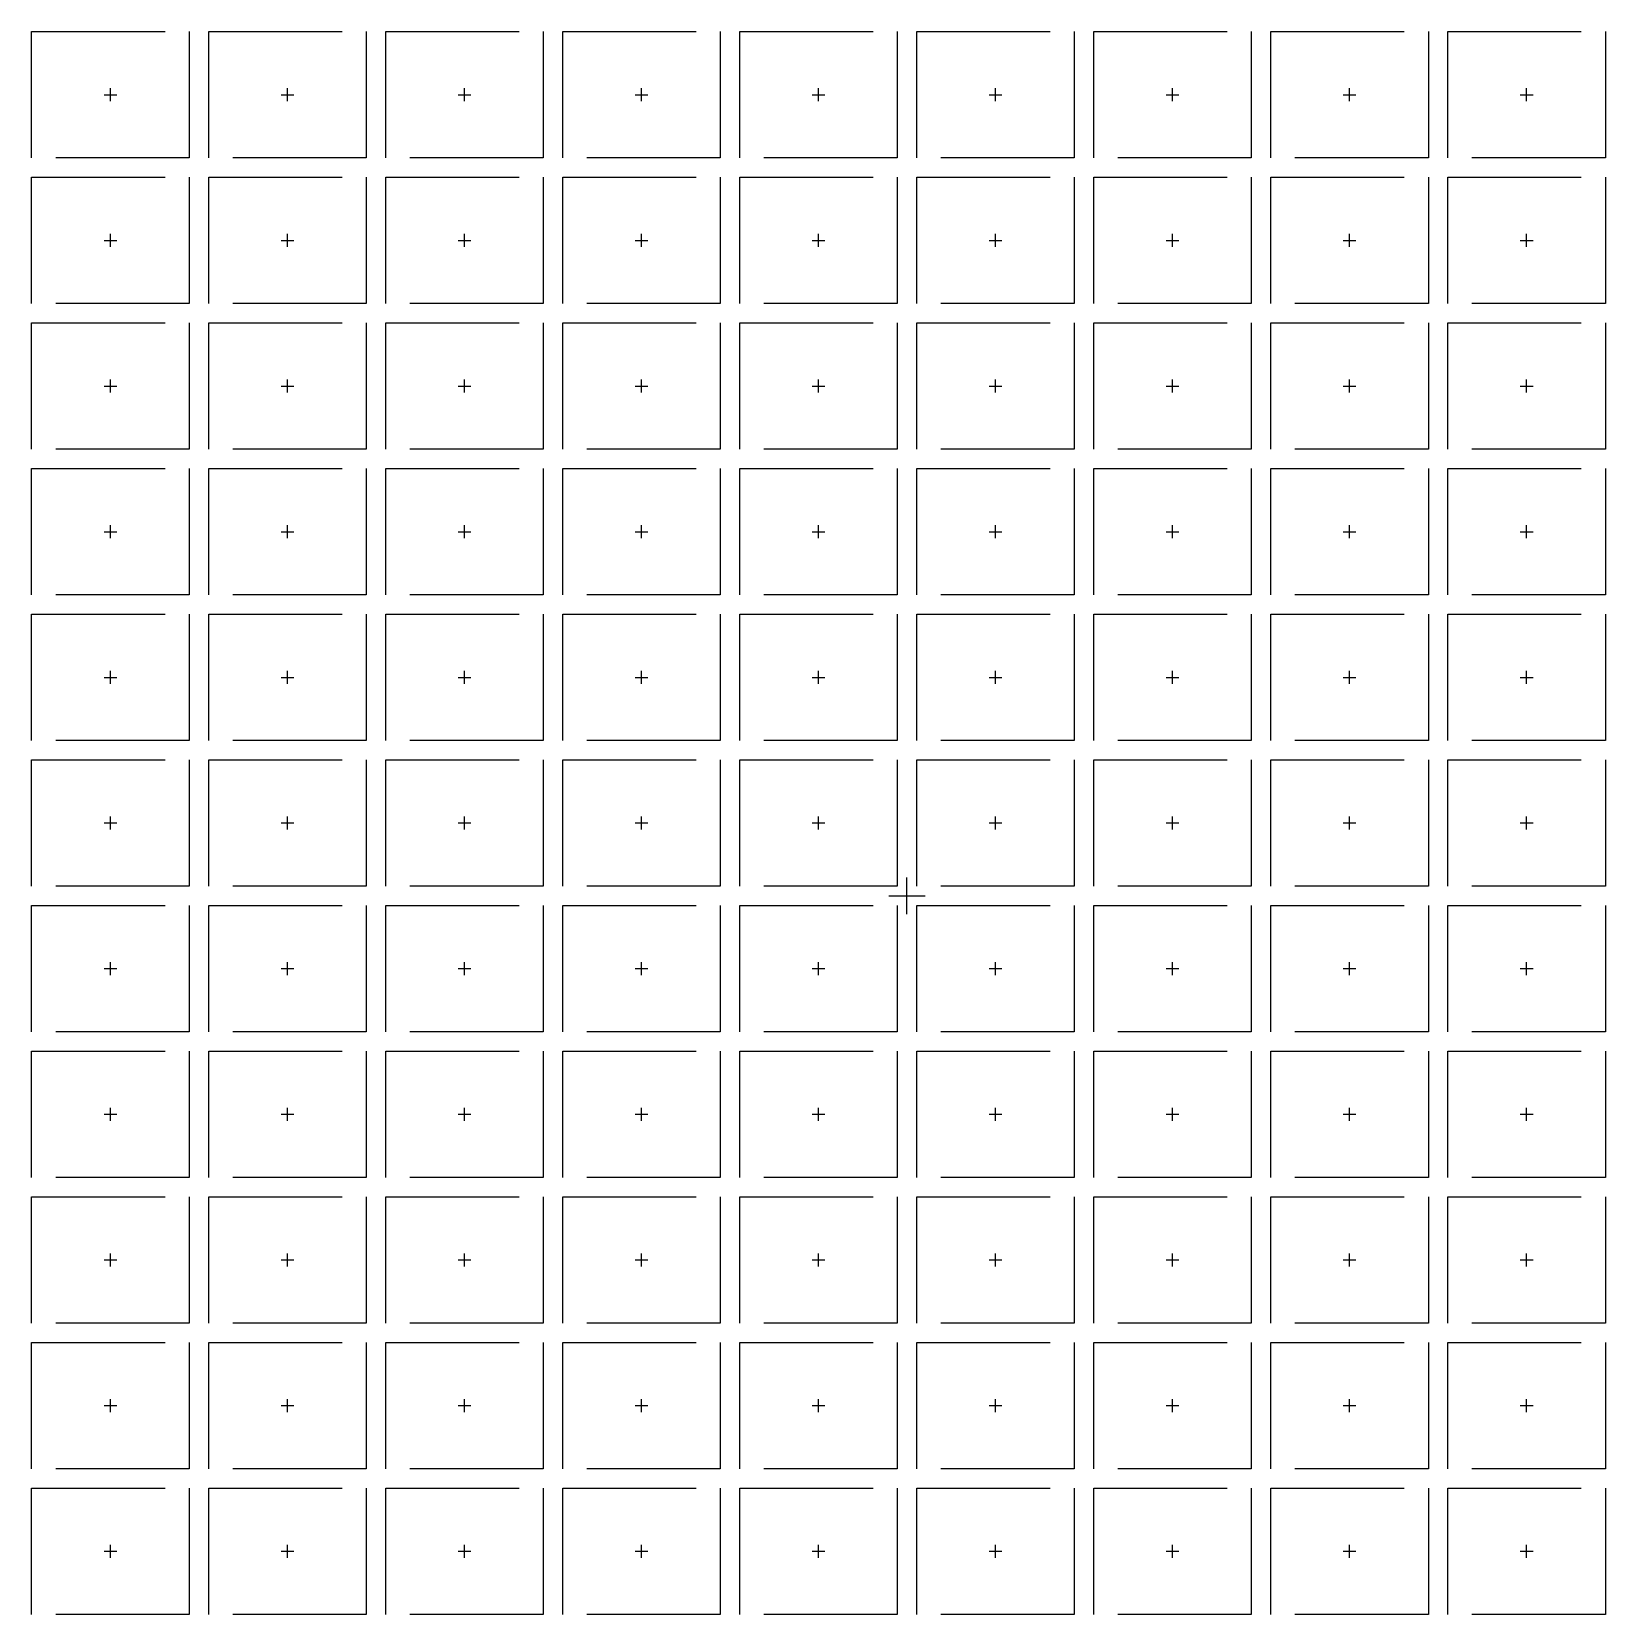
# Model space of a CAD drawing. Header units: millimetres. Extents: x 393.2 to 449.6, y 107.5 to 114.2.
# Drawn here: x 406.617 to 408.092, y 110.336 to 111.819 of the extents above; entities that cross this region are included whole.
import ezdxf

# ---------------------------------------------------------------- set-up
doc = ezdxf.new("R2010")
doc.units = ezdxf.units.MM
doc.header["$LTSCALE"] = 0.5
for name, pattern in [('CENTER', [50.8, 31.75, -6.35, 6.35, -6.35]), ('HIDDEN', [0.375, 0.25, -0.125]), ('PHANTOM', [2.5, 1.25, -0.25, 0.25, -0.25, 0.25, -0.25])]:
    doc.linetypes.add(name, pattern=pattern)
for name, color, linetype in [('1D', 4, 'Continuous'), ('CEN', 2, 'CENTER'), ('PKG', 1, 'PHANTOM')]:
    doc.layers.add(name, color=color, linetype=linetype)

# ---------------------------------------------------------------- blocks, each defined once
blk = doc.blocks.new('*U100')
at = {"layer": 'CEN', "ltscale": 0.005}
for p, q in [((-0.006, 0), (0.006, 0)), ((0, -0.006), (0, 0.006))]:
    blk.add_line(p, q, dxfattribs=at)
at = {"layer": 'PKG', "color": 1, "linetype": 'HIDDEN'}
blk.add_lwpolyline([(-0.0738, -0.0591), (-0.0738, 0.0591), (0.0738, 0.0591), (0.0738, -0.0591)], close=True, dxfattribs=at)
blk = doc.blocks.new('*U101')
at = {"layer": 'CEN', "color": 0, "linetype": 'ByBlock', "lineweight": -2, "transparency": 16777216}
for p in [(0.8295, 2.457), (0.9954, 2.457), (1.1613, 2.457), (1.3272, 2.457), (1.4931, 2.457), (1.659, 2.457), (1.8249, 2.457), (1.9908, 2.457), (2.1567, 2.457), (0.8295, 2.3205), (0.9954, 2.3205), (1.1613, 2.3205), (1.3272, 2.3205), (1.4931, 2.3205), (1.659, 2.3205), (1.8249, 2.3205), (1.9908, 2.3205), (2.1567, 2.3205), (0.8295, 2.184), (0.9954, 2.184), (1.1613, 2.184), (1.3272, 2.184), (1.4931, 2.184), (1.659, 2.184), (1.8249, 2.184), (1.9908, 2.184), (2.1567, 2.184), (0.8295, 2.0475), (0.9954, 2.0475), (1.1613, 2.0475), (1.3272, 2.0475), (1.4931, 2.0475), (1.659, 2.0475), (1.8249, 2.0475), (1.9908, 2.0475), (2.1567, 2.0475), (0.8295, 1.911), (0.9954, 1.911), (1.1613, 1.911), (1.3272, 1.911), (1.4931, 1.911), (1.659, 1.911), (1.8249, 1.911), (1.9908, 1.911), (2.1567, 1.911), (0.8295, 1.7745), (0.9954, 1.7745), (1.1613, 1.7745), (1.3272, 1.7745), (1.4931, 1.7745), (1.659, 1.7745), (1.8249, 1.7745), (1.9908, 1.7745), (2.1567, 1.7745), (0.8295, 1.638), (0.9954, 1.638), (1.1613, 1.638), (1.3272, 1.638), (1.4931, 1.638), (1.659, 1.638), (1.8249, 1.638), (1.9908, 1.638), (2.1567, 1.638), (0.8295, 1.5015), (0.9954, 1.5015), (1.1613, 1.5015), (1.3272, 1.5015), (1.4931, 1.5015), (1.659, 1.5015), (1.8249, 1.5015), (1.9908, 1.5015), (2.1567, 1.5015), (0.8295, 1.365), (0.9954, 1.365), (1.1613, 1.365), (1.3272, 1.365), (1.4931, 1.365), (1.659, 1.365), (1.8249, 1.365), (1.9908, 1.365), (2.1567, 1.365), (0.8295, 1.2285), (0.9954, 1.2285), (1.1613, 1.2285), (1.3272, 1.2285), (1.4931, 1.2285), (1.659, 1.2285), (1.8249, 1.2285), (1.9908, 1.2285), (2.1567, 1.2285), (0.8295, 1.092), (0.9954, 1.092), (1.1613, 1.092), (1.3272, 1.092), (1.4931, 1.092), (1.659, 1.092), (1.8249, 1.092), (1.9908, 1.092), (2.1567, 1.092)]:
    blk.add_blockref('*U100', p, dxfattribs=at)

msp = doc.modelspace()

# ---------------------------------------------------------------- linework, layer by layer
at = {"layer": '1D', "color": 3, "linetype": 'CENTER', "ltscale": 0.01}
for p, q in [((407.4376, 110.9926), (407.4376, 111.0267)), ((407.4376, 110.9926), (407.4376, 111.0267)), ((407.4206, 111.0096), (407.4547, 111.0096)), ((407.4206, 111.0096), (407.4547, 111.0096))]:
    msp.add_line(p, q, dxfattribs=at)

# ---------------------------------------------------------------- block references
at = {"layer": 'CEN'}
msp.add_blockref('*U101', (405.8616, 109.3034), dxfattribs=at)

doc.saveas('drawing.dxf')
